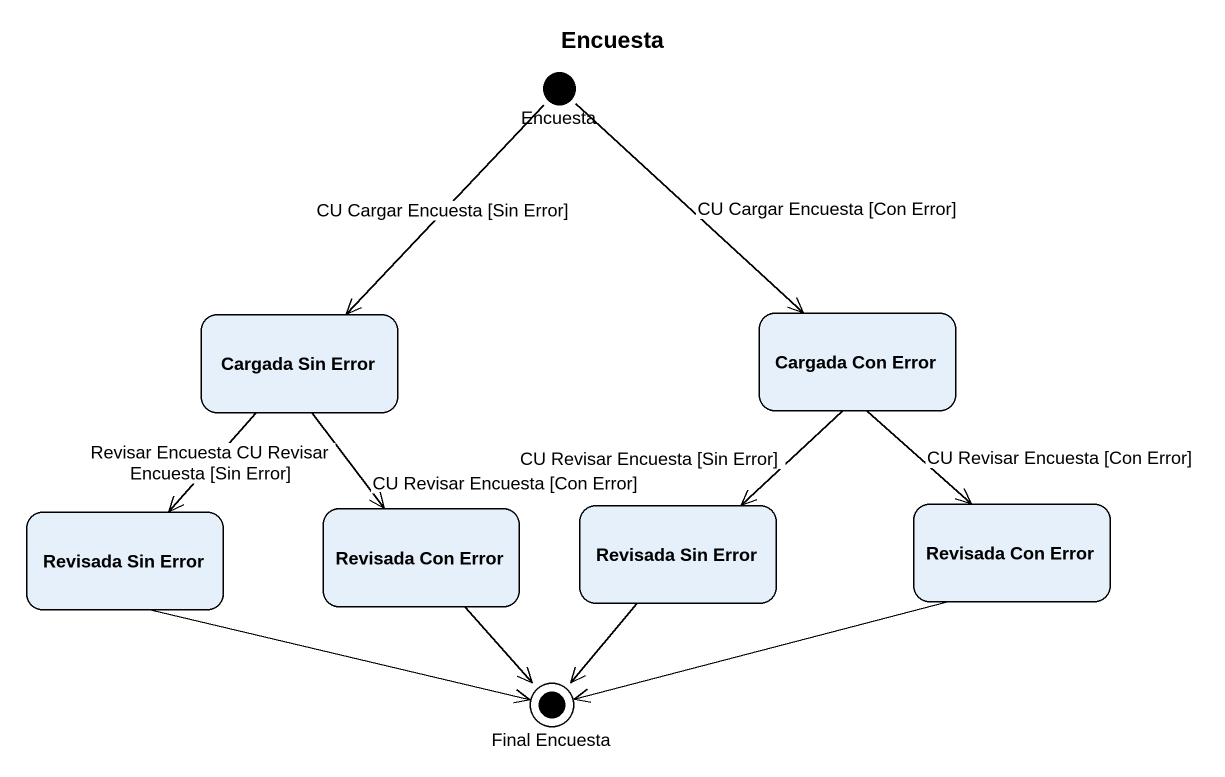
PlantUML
@startuml
title Encuesta
hide empty description
state Encuesta <<start>>
state "Cargada Sin Error" as Cargada_Sin_Error
state "Cargada Con Error" as Cargada_Con_Error
state "Revisada Sin Error" as Revisada_Sin_Error
state "Revisada Con Error" as Revisada_Con_Error
state "Revisada Sin Error" as Revisada_Sin_Error_2
state "Revisada Con Error" as Revisada_Con_Error_2
state "Final Encuesta" as Final_Encuesta <<end>>
Encuesta --> Cargada_Sin_Error : CU Cargar Encuesta [Sin Error]
Encuesta --> Cargada_Con_Error : CU Cargar Encuesta [Con Error]
Cargada_Sin_Error --> Revisada_Sin_Error : Revisar Encuesta CU Revisar Encuesta [Sin Error]
Cargada_Sin_Error --> Revisada_Con_Error : CU Revisar Encuesta [Con Error]
Cargada_Con_Error --> Revisada_Sin_Error_2 : CU Revisar Encuesta [Sin Error]
Cargada_Con_Error --> Revisada_Con_Error_2 : CU Revisar Encuesta [Con Error]
Revisada_Sin_Error -right-> Final_Encuesta
Revisada_Con_Error --> Final_Encuesta
Revisada_Sin_Error_2 --> Final_Encuesta
Revisada_Con_Error_2 -left-> Final_Encuesta
@enduml
